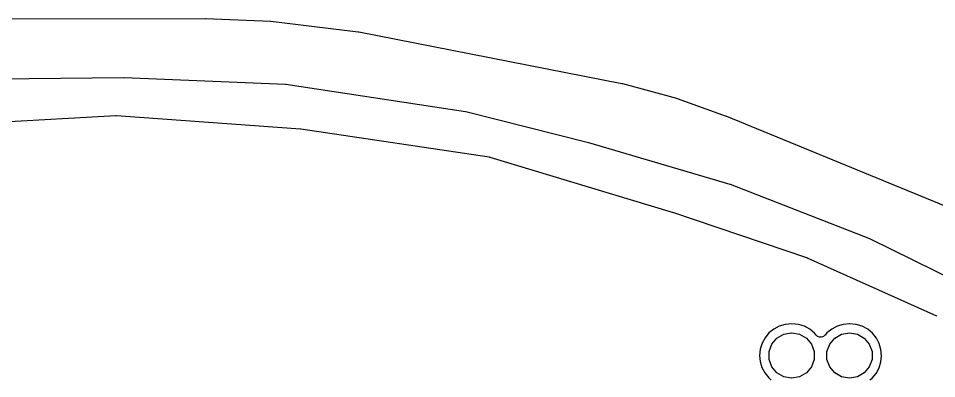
# Model space of a CAD drawing. Extents: x 83.8 to 170.2, y -169.8 to -83.8.
# Drawn here: x 125.22 to 145.37, y -91.74 to -83.82 of the extents above; entities that cross this region are included whole.
import ezdxf

# ---------------------------------------------------------------- set-up
doc = ezdxf.new("R2010")
doc.units = 0
doc.header["$MEASUREMENT"] = 0
doc.layers.add('BLACK', color=7, linetype='CONTINUOUS')

msp = doc.modelspace()

# ---------------------------------------------------------------- linework, layer by layer
at = {"layer": 'Black'}
for p, q in [((124.375, -83.825), (129.318, -83.8164)), ((129.318, -83.8164), (129.321, -83.8169)), ((129.321, -83.8169), (129.323, -83.8165)), ((129.323, -83.8165), (130.745, -83.8781)), ((130.745, -83.8781), (130.75, -83.8792)), ((130.75, -83.8792), (130.755, -83.8789)), ((130.755, -83.8789), (132.675, -84.1111)), ((132.675, -84.1111), (132.68, -84.1125)), ((132.68, -84.1125), (132.684, -84.1126)), ((132.684, -84.1126), (138.462, -85.2461)), ((127.533, -85.1229), (123.47, -85.1635)), ((127.536, -85.123), (127.533, -85.1229)), ((131.077, -85.2701), (127.536, -85.123)), ((131.084, -85.2708), (131.077, -85.2701)), ((135.03, -85.8692), (131.084, -85.2708)), ((138.462, -85.2461), (138.467, -85.2478)), ((138.467, -85.2478), (138.471, -85.2482)), ((138.471, -85.2482), (139.661, -85.5737)), ((139.661, -85.5737), (139.665, -85.5759)), ((139.665, -85.5759), (139.67, -85.5768)), ((139.67, -85.5768), (140.748, -85.9687)), ((122.7, -86.2147), (127.354, -85.9514)), ((127.354, -85.9514), (127.362, -85.9524)), ((127.362, -85.9524), (127.37, -85.9516)), ((127.37, -85.9516), (131.406, -86.2453)), ((135.036, -85.8704), (135.03, -85.8692)), ((137.729, -86.5501), (135.036, -85.8704)), ((140.748, -85.9687), (140.75, -85.97)), ((140.75, -85.97), (140.753, -85.9705)), ((140.753, -85.9705), (146.405, -88.2885)), ((131.406, -86.2453), (131.411, -86.2464)), ((131.411, -86.2464), (131.415, -86.2463)), ((131.415, -86.2463), (135.547, -86.864)), ((137.731, -86.5508), (137.729, -86.5501)), ((140.837, -87.4691), (137.731, -86.5508)), ((135.547, -86.864), (135.556, -86.8669)), ((135.556, -86.8669), (135.565, -86.868)), ((135.565, -86.868), (139.567, -88.0737)), ((140.842, -87.4709), (140.837, -87.4691)), ((143.9, -88.6627), (140.842, -87.4709)), ((139.567, -88.0737), (139.569, -88.0748)), ((139.569, -88.0748), (139.571, -88.0751)), ((139.571, -88.0751), (142.53, -89.0834)), ((143.905, -88.6649), (143.9, -88.6627)), ((146.517, -89.9583), (143.905, -88.6649)), ((142.53, -89.0834), (142.535, -89.0863)), ((142.535, -89.0863), (142.541, -89.0878)), ((142.541, -89.0878), (145.365, -90.3582)), ((145.365, -90.3582), (145.37, -90.3613)), ((141.794, -90.6465), (141.688, -90.7328)), ((141.915, -90.5825), (141.794, -90.6465)), ((142.045, -90.543), (141.915, -90.5825)), ((142.187, -90.5291), (142.045, -90.543)), ((142.189, -90.5291), (142.187, -90.5291)), ((142.193, -90.5291), (142.189, -90.5291)), ((142.335, -90.545), (142.193, -90.5291)), ((142.465, -90.5862), (142.335, -90.545)), ((142.584, -90.652), (142.465, -90.5862)), ((142.689, -90.7397), (142.584, -90.652)), ((143.064, -90.6465), (142.958, -90.7328)), ((143.185, -90.5825), (143.064, -90.6465)), ((143.315, -90.543), (143.185, -90.5825)), ((143.457, -90.5291), (143.315, -90.543)), ((143.459, -90.5291), (143.457, -90.5291)), ((143.463, -90.5291), (143.459, -90.5291)), ((143.605, -90.545), (143.463, -90.5291)), ((143.735, -90.5862), (143.605, -90.545)), ((143.854, -90.652), (143.735, -90.5862)), ((143.959, -90.7397), (143.854, -90.652)), ((141.601, -90.838), (141.537, -90.9581)), ((141.688, -90.7328), (141.601, -90.838)), ((141.75, -90.9791), (141.862, -90.8461)), ((141.862, -90.8461), (142.012, -90.7592)), ((142.012, -90.7592), (142.183, -90.7291)), ((142.183, -90.7291), (142.187, -90.7291)), ((142.187, -90.7291), (142.358, -90.7592)), ((142.358, -90.7592), (142.509, -90.8461)), ((142.509, -90.8461), (142.62, -90.9791)), ((142.721, -90.7801), (142.689, -90.7397)), ((142.723, -90.7813), (142.721, -90.7801)), ((142.724, -90.7828), (142.723, -90.7813)), ((142.739, -90.7958), (142.724, -90.7828)), ((142.755, -90.8091), (142.739, -90.7958)), ((142.756, -90.8098), (142.755, -90.8091)), ((142.758, -90.8109), (142.756, -90.8098)), ((142.777, -90.8177), (142.758, -90.8109)), ((142.796, -90.8251), (142.777, -90.8177)), ((142.798, -90.8251), (142.796, -90.8251)), ((142.799, -90.8257), (142.798, -90.8251)), ((142.819, -90.8256), (142.799, -90.8257)), ((142.84, -90.826), (142.819, -90.8256)), ((142.842, -90.8254), (142.84, -90.826)), ((142.843, -90.8254), (142.842, -90.8254)), ((142.862, -90.8183), (142.843, -90.8254)), ((142.882, -90.8118), (142.862, -90.8183)), ((142.883, -90.8107), (142.882, -90.8118)), ((142.885, -90.81), (142.883, -90.8107)), ((142.9, -90.7969), (142.885, -90.81)), ((142.916, -90.7841), (142.9, -90.7969)), ((142.917, -90.7826), (142.916, -90.7841)), ((142.918, -90.7814), (142.917, -90.7826)), ((142.958, -90.7328), (142.918, -90.7814)), ((143.02, -90.9791), (143.132, -90.8461)), ((143.132, -90.8461), (143.282, -90.7592)), ((143.282, -90.7592), (143.453, -90.7291)), ((143.453, -90.7291), (143.457, -90.7291)), ((143.457, -90.7291), (143.628, -90.7592)), ((143.628, -90.7592), (143.779, -90.8461)), ((143.779, -90.8461), (143.89, -90.9791)), ((144.045, -90.8461), (143.959, -90.7397)), ((144.108, -90.9671), (144.045, -90.8461)), ((141.496, -91.0885), (141.482, -91.2242)), ((141.537, -90.9581), (141.496, -91.0885)), ((141.691, -91.1423), (141.75, -90.9791)), ((142.62, -90.9791), (142.68, -91.1423)), ((142.961, -91.1423), (143.02, -90.9791)), ((143.89, -90.9791), (143.95, -91.1423)), ((144.146, -91.098), (144.108, -90.9671)), ((141.482, -91.2242), (141.494, -91.3601)), ((141.691, -91.3159), (141.691, -91.1423)), ((142.68, -91.1423), (142.68, -91.3159)), ((142.961, -91.3159), (142.961, -91.1423)), ((143.95, -91.1423), (143.95, -91.3159)), ((144.144, -91.3697), (144.159, -91.234)), ((144.159, -91.234), (144.146, -91.098)), ((141.494, -91.3601), (141.533, -91.4911)), ((141.533, -91.4911), (141.596, -91.612)), ((141.75, -91.4791), (141.691, -91.3159)), ((141.862, -91.6121), (141.75, -91.4791)), ((142.62, -91.4791), (142.509, -91.6121)), ((142.68, -91.3159), (142.62, -91.4791)), ((143.02, -91.4791), (142.961, -91.3159)), ((143.132, -91.6121), (143.02, -91.4791)), ((143.89, -91.4791), (143.779, -91.6121)), ((143.95, -91.3159), (143.89, -91.4791)), ((144.104, -91.5001), (144.144, -91.3697)), ((141.596, -91.612), (141.682, -91.7184)), ((142.012, -91.6989), (141.862, -91.6121)), ((142.509, -91.6121), (142.358, -91.6989)), ((143.282, -91.6989), (143.132, -91.6121)), ((143.779, -91.6121), (143.628, -91.6989)), ((143.952, -91.7254), (144.039, -91.6202)), ((144.039, -91.6202), (144.104, -91.5001)), ((141.682, -91.7184), (141.739, -91.7668)), ((142.183, -91.7291), (142.012, -91.6989)), ((142.187, -91.7291), (142.183, -91.7291)), ((142.358, -91.6989), (142.187, -91.7291)), ((143.453, -91.7291), (143.282, -91.6989)), ((143.457, -91.7291), (143.453, -91.7291)), ((143.628, -91.6989), (143.457, -91.7291)), ((143.903, -91.7657), (143.952, -91.7254))]:
    msp.add_line(p, q, dxfattribs=at)

doc.saveas('drawing.dxf')
